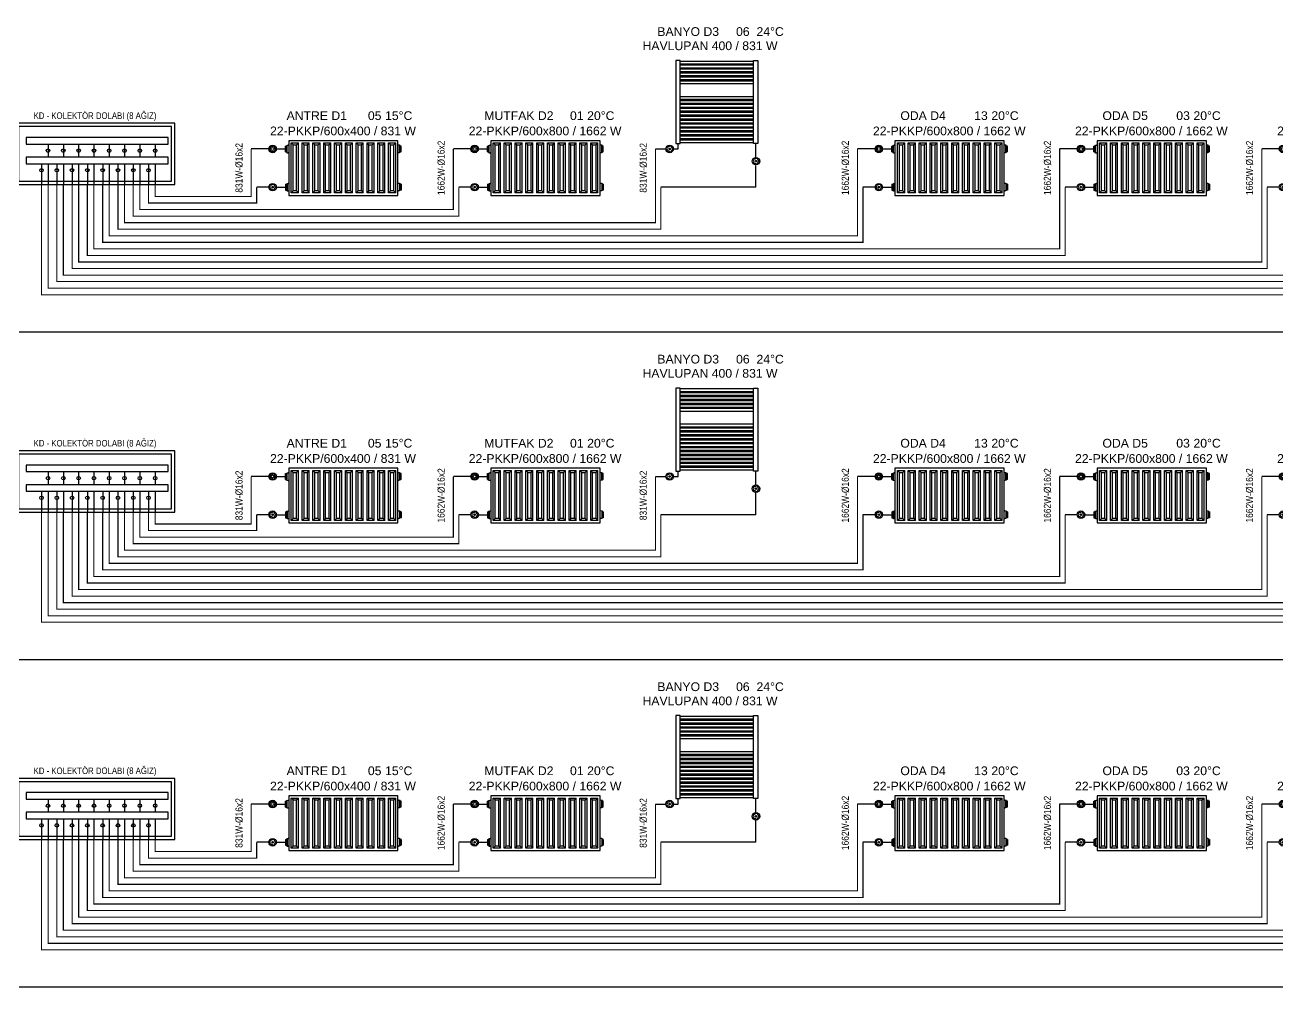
# Model space of a CAD drawing. Header units: centimetres. Extents: x -797 to 10101, y -12981 to 1521.
# Drawn here: x 2649 to 3795, y -3300 to -2419 of the extents above; entities that cross this region are included whole.
import ezdxf
from ezdxf.enums import TextEntityAlignment as Align

# ---------------------------------------------------------------- set-up
doc = ezdxf.new("R2010")
doc.units = ezdxf.units.CM
doc.linetypes.add('DASHED', pattern=[1.524, 1.27, -0.254])
doc.linetypes.add('ISITMA DONUS HATTI', pattern=[1.66, 1.57, -0.02, -0.07])
for name, color, linetype in [('MTY-ISITMA-DONUS-BORU', 30, 'ISITMA DONUS HATTI'), ('MTY-ISITMA-GIDIS-BORU', 10, 'Continuous'), ('MTY-RADYATÖR', 2, 'Continuous'), ('ROTAS-ISITMA-CAP', 41, 'Continuous'), ('ROTAS-ISITMA-DONUS', 30, 'DASHED'), ('ROTAS-ISITMA-GIDIS', 10, 'Continuous'), ('ROTAS-ISITMA-KOLEKTOR', 6, 'Continuous'), ('ROTAS-KAT-BANDI', 8, 'Continuous'), ('ROTAS-MASKE', 7, 'Continuous'), ('ROTAS-RADYATOR', 2, 'Continuous')]:
    doc.layers.add(name, color=color, linetype=linetype)
doc.styles.add('MTYCAPLT', font='arial.ttf', dxfattribs={"width": 0.65, "height": 1})
doc.styles.add('ROTAS', font='arial.ttf')

# ---------------------------------------------------------------- blocks, each defined once
blk = doc.blocks.new('ROTAS-KOLEKTOR-SEMA-8')
for p, q in [((30, 37), (30, 25)), ((44, 37), (44, 25)), ((58, 37), (58, 25)), ((72, 37), (72, 25)), ((86, 37), (86, 25)), ((100, 37), (100, 25)), ((114, 37), (114, 25)), ((128, 37), (128, 25)), ((24, 19), (24, 0)), ((30, 19), (30, 0)), ((38, 19), (38, 0)), ((44, 19), (44, 0)), ((52, 19), (52, 0)), ((58, 19), (58, 0)), ((66, 19), (66, 0)), ((72, 19), (72, 0)), ((80, 19), (80, 0)), ((86, 19), (86, 0)), ((94, 19), (94, 0)), ((100, 19), (100, 0)), ((108, 19), (108, 0)), ((114, 19), (114, 0)), ((122, 19), (122, 0)), ((128, 19), (128, 0))]:
    blk.add_line(p, q)
for points in [[(0, 0), (146, 0), (146, 56), (0, 56)], [(3, 3), (143, 3), (143, 53), (3, 53)], [(10, 37), (140, 37), (140, 43), (10, 43)], [(10, 19), (140, 19), (140, 25), (10, 25)]]:
    blk.add_lwpolyline(points, close=True)
for centre in [(30, 31), (44, 31), (58, 31), (72, 31), (86, 31), (100, 31), (114, 31), (128, 31), (24, 13), (38, 13), (52, 13), (66, 13), (80, 13), (94, 13), (108, 13), (122, 13)]:
    blk.add_circle(centre, 1.6)
blk = doc.blocks.new('MTY-RADYATOR KOLON')
at = {"layer": 'MTY-ISITMA-DONUS-BORU'}
for p, q in [((11, 22.5), (0, 22.5)), ((17.9, 22.5), (26.3, 22.5))]:
    blk.add_line(p, q, dxfattribs=at)
at = {"layer": 'MTY-ISITMA-GIDIS-BORU'}
for p, q in [((11, 57.5), (-5, 57.5)), ((17.9, 57.5), (26.3, 57.5))]:
    blk.add_line(p, q, dxfattribs=at)
at = {"layer": 'MTY-RADYATÖR', "color": 15}
for p, q in [((11.7, 57.5), (12.5, 57.5)), ((12.3, 58.4), (11.9, 58.5)), ((12.8, 59.1), (12.5, 59.4)), ((13.4, 60), (13.6, 59.6)), ((14.5, 60.2), (14.5, 59.4)), ((15.5, 60), (15.3, 59.6)), ((16.1, 59.1), (16.4, 59.4)), ((17.2, 57.5), (16.4, 57.5)), ((16.6, 58.4), (17, 58.5)), ((26.3, 60.2), (27.2, 60.2)), ((26.3, 58.8), (26.3, 60.2)), ((26.3, 58.8), (27.2, 58.8)), ((26.3, 56.2), (26.3, 58.8)), ((27.2, 60.2), (27.2, 60.7)), ((27.2, 60.7), (27.8, 60.7)), ((27.2, 58.8), (27.2, 60.2)), ((27.2, 56.2), (27.2, 58.8)), ((27.8, 60.9), (28.8, 61)), ((27.8, 60.7), (27.8, 60.9)), ((27.8, 54.3), (27.8, 60.7)), ((31.6, 17.2), (31.6, 63)), ((31.6, 63), (38.2, 63)), ((33.4, 61.3), (31.6, 63)), ((33.4, 19), (33.4, 61.3)), ((33.4, 61.3), (36.5, 61.3)), ((36.5, 61.3), (38.2, 63)), ((36.5, 19), (36.5, 61.3)), ((38.2, 17.2), (38.2, 63)), ((41.5, 17.2), (41.5, 63)), ((43.3, 61.3), (41.5, 63)), ((41.5, 63), (48.1, 63)), ((43.3, 19), (43.3, 61.3)), ((43.3, 61.3), (46.4, 61.3)), ((46.4, 61.3), (48.1, 63)), ((46.4, 19), (46.4, 61.3)), ((48.1, 17.2), (48.1, 63)), ((51.5, 17.2), (51.5, 63)), ((53.2, 61.3), (51.5, 63)), ((51.5, 63), (58, 63)), ((53.2, 19), (53.2, 61.3)), ((53.2, 61.3), (56.3, 61.3)), ((56.3, 61.3), (58, 63)), ((56.3, 19), (56.3, 61.3)), ((58, 17.2), (58, 63)), ((61.4, 17.2), (61.4, 63)), ((61.4, 63), (67.9, 63)), ((63.1, 61.3), (61.4, 63)), ((63.1, 19), (63.1, 61.3)), ((63.1, 61.3), (66.2, 61.3)), ((66.2, 61.3), (67.9, 63)), ((66.2, 19), (66.2, 61.3)), ((67.9, 17.2), (67.9, 63)), ((71.3, 17.2), (71.3, 63)), ((71.3, 63), (77.8, 63)), ((73, 61.3), (71.3, 63)), ((73, 19), (73, 61.3)), ((73, 61.3), (76.1, 61.3)), ((76.1, 61.3), (77.8, 63)), ((76.1, 19), (76.1, 61.3)), ((77.8, 17.2), (77.8, 63)), ((81.2, 17.2), (81.2, 63)), ((81.2, 63), (87.7, 63)), ((82.9, 61.3), (81.2, 63)), ((82.9, 19), (82.9, 61.3)), ((82.9, 61.3), (86, 61.3)), ((86, 61.3), (87.7, 63)), ((86, 19), (86, 61.3)), ((87.7, 17.2), (87.7, 63)), ((91.1, 17.2), (91.1, 63)), ((91.1, 63), (97.6, 63)), ((92.8, 61.3), (91.1, 63)), ((92.8, 19), (92.8, 61.3)), ((92.8, 61.3), (95.9, 61.3)), ((95.9, 61.3), (97.6, 63)), ((95.9, 19), (95.9, 61.3)), ((97.6, 17.2), (97.6, 63)), ((101, 17.2), (101, 63)), ((101, 63), (107.5, 63)), ((102.7, 61.3), (101, 63)), ((102.7, 19), (102.7, 61.3)), ((102.7, 61.3), (105.8, 61.3)), ((105.8, 61.3), (107.5, 63)), ((105.8, 19), (105.8, 61.3)), ((107.5, 17.2), (107.5, 63)), ((110.9, 17.2), (110.9, 63)), ((110.9, 63), (117.4, 63)), ((112.6, 61.3), (110.9, 63)), ((112.6, 19), (112.6, 61.3)), ((112.6, 61.3), (115.7, 61.3)), ((115.7, 61.3), (117.4, 63)), ((115.7, 19), (115.7, 61.3)), ((117.4, 17.2), (117.4, 63)), ((120.8, 17.2), (120.8, 63)), ((120.8, 63), (127.3, 63)), ((122.5, 61.3), (120.8, 63)), ((122.5, 19), (122.5, 61.3)), ((122.5, 61.3), (125.6, 61.3)), ((125.6, 61.3), (127.3, 63)), ((125.6, 19), (125.6, 61.3)), ((127.3, 17.2), (127.3, 63)), ((130.8, 60.9), (129.8, 61)), ((130.8, 60.7), (130.8, 60.9)), ((130.8, 54.3), (130.8, 60.7)), ((131.4, 60.7), (130.8, 60.7)), ((131.4, 60.2), (131.4, 60.7)), ((132.3, 60.2), (131.4, 60.2)), ((131.4, 58.8), (131.4, 60.2)), ((132.3, 58.8), (131.4, 58.8)), ((131.4, 56.2), (131.4, 58.8)), ((132.3, 58.8), (132.3, 60.2)), ((132.3, 56.2), (132.3, 58.8)), ((12.3, 56.6), (11.9, 56.5)), ((12.8, 55.9), (12.5, 55.6)), ((13.4, 55), (13.6, 55.4)), ((14.5, 54.8), (14.5, 55.6)), ((15.5, 55), (15.3, 55.4)), ((16.1, 55.9), (16.4, 55.6)), ((16.6, 56.6), (17, 56.5)), ((26.3, 56.2), (27.2, 56.2)), ((26.3, 54.8), (26.3, 56.2)), ((26.3, 54.8), (27.2, 54.8)), ((27.2, 54.8), (27.2, 56.2)), ((27.2, 54.3), (27.2, 54.8)), ((27.2, 54.3), (27.8, 54.3)), ((27.8, 54.1), (27.8, 54.3)), ((27.8, 54.1), (28.8, 54)), ((130.8, 54.1), (129.8, 54)), ((131.4, 54.3), (130.8, 54.3)), ((130.8, 54.1), (130.8, 54.3)), ((132.3, 56.2), (131.4, 56.2)), ((131.4, 54.8), (131.4, 56.2)), ((132.3, 54.8), (131.4, 54.8)), ((131.4, 54.3), (131.4, 54.8)), ((132.3, 54.8), (132.3, 56.2)), ((26.3, 25.2), (27.2, 25.2)), ((26.3, 25.2), (26.3, 23.8)), ((26.3, 23.8), (27.2, 23.8)), ((26.3, 23.8), (26.3, 21.2)), ((27.2, 25.7), (27.8, 25.7)), ((27.2, 25.7), (27.2, 25.2)), ((27.2, 25.2), (27.2, 23.8)), ((27.2, 23.8), (27.2, 21.2)), ((27.8, 25.9), (28.8, 26)), ((27.8, 25.9), (27.8, 25.7)), ((27.8, 25.7), (27.8, 19.3)), ((130.8, 25.9), (129.8, 26)), ((130.8, 25.9), (130.8, 25.7)), ((130.8, 25.7), (130.8, 19.3)), ((131.4, 25.7), (130.8, 25.7)), ((131.4, 25.7), (131.4, 25.2)), ((132.3, 25.2), (131.4, 25.2)), ((131.4, 25.2), (131.4, 23.8)), ((132.3, 23.8), (131.4, 23.8)), ((131.4, 23.8), (131.4, 21.2)), ((132.3, 25.2), (132.3, 23.8)), ((132.3, 23.8), (132.3, 21.2)), ((15.2, 22.5), (13.8, 22.5)), ((26.3, 21.2), (27.2, 21.2)), ((26.3, 21.2), (26.3, 19.8)), ((26.3, 19.8), (27.2, 19.8)), ((27.2, 21.2), (27.2, 19.8)), ((27.2, 19.8), (27.2, 19.3)), ((27.2, 19.3), (27.8, 19.3)), ((27.8, 19.3), (27.8, 19.1)), ((27.8, 19.1), (28.8, 19)), ((33.4, 19), (31.6, 17.2)), ((38.2, 17.2), (31.6, 17.2)), ((36.5, 19), (33.4, 19)), ((36.5, 19), (38.2, 17.2)), ((43.3, 19), (41.5, 17.2)), ((48.1, 17.2), (41.5, 17.2)), ((46.4, 19), (43.3, 19)), ((46.4, 19), (48.1, 17.2)), ((53.2, 19), (51.5, 17.2)), ((58, 17.2), (51.5, 17.2)), ((56.3, 19), (53.2, 19)), ((56.3, 19), (58, 17.2)), ((63.1, 19), (61.4, 17.2)), ((67.9, 17.2), (61.4, 17.2)), ((66.2, 19), (63.1, 19)), ((66.2, 19), (67.9, 17.2)), ((73, 19), (71.3, 17.2)), ((77.8, 17.2), (71.3, 17.2)), ((76.1, 19), (73, 19)), ((76.1, 19), (77.8, 17.2)), ((82.9, 19), (81.2, 17.2)), ((87.7, 17.2), (81.2, 17.2)), ((86, 19), (82.9, 19)), ((86, 19), (87.7, 17.2)), ((92.8, 19), (91.1, 17.2)), ((97.6, 17.2), (91.1, 17.2)), ((95.9, 19), (92.8, 19)), ((95.9, 19), (97.6, 17.2)), ((102.7, 19), (101, 17.2)), ((107.5, 17.2), (101, 17.2)), ((105.8, 19), (102.7, 19)), ((105.8, 19), (107.5, 17.2)), ((112.6, 19), (110.9, 17.2)), ((117.4, 17.2), (110.9, 17.2)), ((115.7, 19), (112.6, 19)), ((115.7, 19), (117.4, 17.2)), ((122.5, 19), (120.8, 17.2)), ((127.3, 17.2), (120.8, 17.2)), ((125.6, 19), (122.5, 19)), ((125.6, 19), (127.3, 17.2)), ((130.8, 19.1), (129.8, 19)), ((130.8, 19.3), (130.8, 19.1)), ((131.4, 19.3), (130.8, 19.3)), ((132.3, 21.2), (131.4, 21.2)), ((131.4, 21.2), (131.4, 19.8)), ((132.3, 19.8), (131.4, 19.8)), ((131.4, 19.8), (131.4, 19.3)), ((132.3, 21.2), (132.3, 19.8))]:
    blk.add_line(p, q, dxfattribs=at)
blk.add_lwpolyline([(129.3, 65), (29.3, 65), (29.3, 15), (129.3, 15)], close=True, dxfattribs=at)
for centre, radius in [((14.5, 57.5), 3.45), ((14.5, 57.5), 2.72), ((14.5, 57.5), 1.41), ((14.5, 22.5), 3.45), ((14.5, 22.5), 0.697)]:
    blk.add_circle(centre, radius, dxfattribs=at)
for centre, radius, start, end in [((28.7, 61.6), 0.575, 274, 350), ((129.8, 61.6), 0.575, 190, 266), ((28.7, 53.4), 0.575, 10, 86), ((129.8, 53.4), 0.575, 94, 170), ((12.6, 23.9), 0.622, 108, 180), ((10.3, 22.5), 2.15, 320.2532, 39.7468), ((12.5, 28.5), 4.01, 267.9571, 308.0429), ((15.2, 24.7), 0.622, 36, 108), ((18.5, 25.4), 2.8, 186.5365, 245.4635), ((28.7, 26.6), 0.575, 274, 350), ((129.8, 26.6), 0.575, 190, 266), ((12.6, 21.1), 0.622, 180, 252), ((13.1, 18.2), 2.44, 37.6114, 106.3886), ((15.2, 20.3), 0.622, 252, 324), ((18.3, 19.7), 2.6, 112.1116, 175.8884), ((16.8, 22.5), 0.622, 324, 36), ((28.7, 18.4), 0.575, 10, 86), ((129.8, 18.4), 0.575, 94, 170)]:
    blk.add_arc(centre, radius, start, end, dxfattribs=at)
at = {"layer": 'MTY-RADYATÖR', "color": 2, "style": 'MTYCAPLT', "width": 0.65}
for tag, p, height in [('MAHAL_001', (63.5, 86), 10), ('RAD_001', (69.6, 72.5), 10), ('NO_001', (33.9, 42.2), 15), ('DERECE_001', (86.3, 32.4), 10)]:
    blk.add_attdef(tag, p, '', height=height, dxfattribs=at)
blk = doc.blocks.new('MTY-RADYATÖR BANYOPAN KOLON')
at = {"layer": 'MTY-ISITMA-DONUS-BORU'}
for p, q in [((87, 49.7), (87, 62.5)), ((87, 22.5), (87, 42.8)), ((87, 22.5), (0, 22.5))]:
    blk.add_line(p, q, dxfattribs=at)
at = {"layer": 'MTY-ISITMA-GIDIS-BORU'}
for p, q in [((-5, 57.5), (4.6, 57.5)), ((11.5, 57.5), (15.7, 57.5)), ((15.7, 57.5), (15.7, 62.5))]:
    blk.add_line(p, q, dxfattribs=at)
at = {"layer": 'MTY-RADYATÖR', "color": 15}
for p, q in [((8.7, 57.5), (7.3, 57.5)), ((87.7, 46.3), (86.3, 46.3))]:
    blk.add_line(p, q, dxfattribs=at)
at = {"layer": 'MTY-RADYATÖR', "color": 15, "linetype": 'ByBlock'}
for points in [[(13.7, 138.5), (13.7, 62.5)], [(17.7, 138.5), (13.7, 138.5)], [(17.7, 62.5), (17.7, 138.5)], [(84.7, 137.7), (17.7, 137.7)], [(84.7, 62.5), (84.7, 138.5)], [(84.7, 138.5), (88.7, 138.5)], [(88.7, 138.5), (88.7, 62.5)], [(84.7, 135.2), (17.7, 135.2)], [(84.7, 134.1), (17.7, 134.1)], [(84.7, 131.6), (17.7, 131.6)], [(84.7, 130.5), (17.7, 130.5)], [(84.7, 128), (17.7, 128)], [(84.7, 126.9), (17.7, 126.9)], [(84.7, 124.4), (17.7, 124.4)], [(84.7, 123.3), (17.7, 123.3)], [(84.7, 120.8), (17.7, 120.8)], [(84.7, 119.7), (17.7, 119.7)], [(84.7, 117.2), (17.7, 117.2)], [(84.7, 105.3), (17.7, 105.3)], [(84.7, 102.8), (17.7, 102.8)], [(84.7, 101.7), (17.7, 101.7)], [(84.7, 99.2), (17.7, 99.2)], [(84.7, 98.1), (17.7, 98.1)], [(84.7, 95.6), (17.7, 95.6)], [(84.7, 94.5), (17.7, 94.5)], [(84.7, 92), (17.7, 92)], [(84.7, 90.9), (17.7, 90.9)], [(84.7, 88.4), (17.7, 88.4)], [(84.7, 87.3), (17.7, 87.3)], [(84.7, 84.8), (17.7, 84.8)], [(84.7, 83.7), (17.7, 83.7)], [(84.7, 81.2), (17.7, 81.2)], [(84.7, 80.1), (17.7, 80.1)], [(84.7, 77.6), (17.7, 77.6)], [(84.7, 76.5), (17.7, 76.5)], [(84.7, 74), (17.7, 74)], [(84.7, 72.9), (17.7, 72.9)], [(84.7, 70.4), (17.7, 70.4)], [(84.7, 69.3), (17.7, 69.3)], [(13.7, 62.5), (17.7, 62.5)], [(84.7, 66.9), (17.7, 66.9)], [(84.7, 65.7), (17.7, 65.7)], [(84.7, 63.2), (17.7, 63.2)], [(88.7, 62.5), (84.7, 62.5)]]:
    blk.add_lwpolyline(points, dxfattribs=at)
at = {"layer": 'MTY-RADYATÖR', "color": 15}
for centre, radius in [((8, 57.5), 3.45), ((8, 57.5), 0.697), ((87, 46.3), 3.45), ((87, 46.3), 0.697)]:
    blk.add_circle(centre, radius, dxfattribs=at)
for centre, radius, start, end in [((6.1, 58.9), 0.622, 108, 180), ((3.8, 57.5), 2.15, 320.2532, 39.7468), ((6.1, 63.5), 4.01, 267.9571, 308.0429), ((8.7, 59.7), 0.622, 36, 108), ((12, 60.4), 2.8, 186.5365, 245.4635), ((10.4, 57.5), 0.622, 324, 36), ((6.1, 56.1), 0.622, 180, 252), ((6.6, 53.2), 2.44, 37.6114, 106.3886), ((8.7, 55.3), 0.622, 252, 324), ((11.8, 54.7), 2.6, 112.1116, 175.8884), ((85.1, 47.7), 0.622, 108, 180), ((82.8, 46.3), 2.15, 320.2532, 39.7468), ((85, 52.3), 4.01, 267.9571, 308.0429), ((87.7, 48.5), 0.622, 36, 108), ((91, 49.2), 2.8, 186.5365, 245.4635), ((90.8, 43.5), 2.6, 112.1116, 175.8884), ((89.3, 46.3), 0.622, 324, 36), ((85.1, 44.9), 0.622, 180, 252), ((85.6, 42), 2.44, 37.6114, 106.3886), ((87.7, 44.1), 0.622, 252, 324)]:
    blk.add_arc(centre, radius, start, end, dxfattribs=at)
at = {"layer": 'MTY-RADYATÖR', "style": 'MTYCAPLT', "width": 0.65}
for tag, p, height in [('MAHAL_001', (35.4, 157.7), 10), ('RAD_001', (41.5, 142.7), 10), ('DERECE_001', (32.2, 111.8), 10), ('NO_001', (40.8, 78), 15)]:
    blk.add_attdef(tag, p, '', height=height, dxfattribs=at)

msp = doc.modelspace()

# ---------------------------------------------------------------- linework, layer by layer
at = {"layer": 'ROTAS-ISITMA-DONUS', "ltscale": 12, "const_width": 1}
for points in [[(2664, -2565), (2664, -2666), (4156, -2666), (4156, -2567.5)], [(2678, -2565), (2678, -2654), (3971, -2654), (3971, -2567.5)], [(2692, -2565), (2692, -2642), (3786, -2642), (3786, -2567.5)], [(2706, -2565), (2706, -2630), (3601, -2630), (3601, -2567.5)], [(2720, -2565), (2720, -2618), (3416, -2618), (3416, -2567.5)], [(2734, -2565), (2734, -2606), (3231, -2606), (3231, -2567.5)], [(2748, -2565), (2748, -2594), (3046, -2594), (3046, -2567.5)], [(2762, -2565), (2762, -2582), (2861, -2582), (2861, -2567.5)], [(2664, -2865), (2664, -2966), (4156, -2966), (4156, -2867.5)], [(2678, -2865), (2678, -2954), (3971, -2954), (3971, -2867.5)], [(2692, -2865), (2692, -2942), (3786, -2942), (3786, -2867.5)], [(2706, -2865), (2706, -2930), (3601, -2930), (3601, -2867.5)], [(2720, -2865), (2720, -2918), (3416, -2918), (3416, -2867.5)], [(2734, -2865), (2734, -2906), (3231, -2906), (3231, -2867.5)], [(2748, -2865), (2748, -2894), (3046, -2894), (3046, -2867.5)], [(2762, -2865), (2762, -2882), (2861, -2882), (2861, -2867.5)], [(2664, -3165), (2664, -3266), (4156, -3266), (4156, -3167.5)], [(2678, -3165), (2678, -3254), (3971, -3254), (3971, -3167.5)], [(2692, -3165), (2692, -3242), (3786, -3242), (3786, -3167.5)], [(2706, -3165), (2706, -3230), (3601, -3230), (3601, -3167.5)], [(2720, -3165), (2720, -3218), (3416, -3218), (3416, -3167.5)], [(2734, -3165), (2734, -3206), (3231, -3206), (3231, -3167.5)], [(2748, -3165), (2748, -3194), (3046, -3194), (3046, -3167.5)], [(2762, -3165), (2762, -3182), (2861, -3182), (2861, -3167.5)]]:
    msp.add_lwpolyline(points, dxfattribs=at)
at = {"layer": 'ROTAS-ISITMA-GIDIS', "const_width": 1}
for points in [[(2670, -2565), (2670, -2660), (4151, -2660), (4151, -2532.5)], [(2684, -2565), (2684, -2648), (3966, -2648), (3966, -2532.5)], [(2698, -2565), (2698, -2636), (3781, -2636), (3781, -2532.5)], [(2712, -2565), (2712, -2624), (3596, -2624), (3596, -2532.5)], [(2726, -2565), (2726, -2612), (3411, -2612), (3411, -2532.5)], [(2740, -2565), (2740, -2600), (3226, -2600), (3226, -2532.5)], [(2754, -2565), (2754, -2588), (3041, -2588), (3041, -2532.5)], [(2768, -2565), (2768, -2576), (2856, -2576), (2856, -2532.5)], [(2670, -2865), (2670, -2960), (4151, -2960), (4151, -2832.5)], [(2684, -2865), (2684, -2948), (3966, -2948), (3966, -2832.5)], [(2698, -2865), (2698, -2936), (3781, -2936), (3781, -2832.5)], [(2712, -2865), (2712, -2924), (3596, -2924), (3596, -2832.5)], [(2726, -2865), (2726, -2912), (3411, -2912), (3411, -2832.5)], [(2740, -2865), (2740, -2900), (3226, -2900), (3226, -2832.5)], [(2754, -2865), (2754, -2888), (3041, -2888), (3041, -2832.5)], [(2768, -2865), (2768, -2876), (2856, -2876), (2856, -2832.5)], [(2670, -3165), (2670, -3260), (4151, -3260), (4151, -3132.5)], [(2684, -3165), (2684, -3248), (3966, -3248), (3966, -3132.5)], [(2698, -3165), (2698, -3236), (3781, -3236), (3781, -3132.5)], [(2712, -3165), (2712, -3224), (3596, -3224), (3596, -3132.5)], [(2726, -3165), (2726, -3212), (3411, -3212), (3411, -3132.5)], [(2740, -3165), (2740, -3200), (3226, -3200), (3226, -3132.5)], [(2754, -3165), (2754, -3188), (3041, -3188), (3041, -3132.5)], [(2768, -3165), (2768, -3176), (2856, -3176), (2856, -3132.5)]]:
    msp.add_lwpolyline(points, dxfattribs=at)
at = {"layer": 'ROTAS-KAT-BANDI'}
for points in [[(2000, -2700), (7400, -2700)], [(2000, -3000), (7400, -3000)], [(2000, -3300), (7400, -3300)]]:
    msp.add_lwpolyline(points, dxfattribs=at)

# ---------------------------------------------------------------- block references
at = {"layer": 'ROTAS-ISITMA-KOLEKTOR'}
for p in [(2640, -2565), (2640, -2865), (2640, -3165)]:
    msp.add_blockref('ROTAS-KOLEKTOR-SEMA-8', p, dxfattribs=at)
at = {"layer": 'ROTAS-RADYATOR'}
ref = msp.add_blockref('MTY-RADYATOR KOLON', (3786, -2590), dxfattribs=at)
ref.add_attrib('RAD_001', '22-PKKP/600x800 / 1662 W', dxfattribs={"layer": 'MTY-RADYATÖR', "color": 2, "height": 8, "style": 'MTYCAPLT'}).set_placement((3865, -2516), align=Align.MIDDLE_CENTER)
ref.add_attrib('NO_001', '04', dxfattribs={"layer": 'MTY-RADYATÖR', "color": 2, "height": 8, "style": 'MTYCAPLT'}).set_placement((3894, -2502), align=Align.MIDDLE_CENTER)
ref.add_attrib('DERECE_001', '20°C', dxfattribs={"layer": 'MTY-RADYATÖR', "color": 2, "height": 8, "style": 'MTYCAPLT'}).set_placement((3916, -2502), align=Align.MIDDLE_CENTER)
ref.add_attrib('MAHAL_001', 'ODA D6', dxfattribs={"layer": 'MTY-RADYATÖR', "color": 2, "height": 8, "style": 'MTYCAPLT'}).set_placement((3841, -2502), align=Align.MIDDLE_CENTER)
ref = msp.add_blockref('MTY-RADYATOR KOLON', (3786, -2890), dxfattribs=at)
ref.add_attrib('RAD_001', '22-PKKP/600x800 / 1662 W', dxfattribs={"layer": 'MTY-RADYATÖR', "color": 2, "height": 8, "style": 'MTYCAPLT'}).set_placement((3865, -2816), align=Align.MIDDLE_CENTER)
ref.add_attrib('NO_001', '04', dxfattribs={"layer": 'MTY-RADYATÖR', "color": 2, "height": 8, "style": 'MTYCAPLT'}).set_placement((3894, -2802), align=Align.MIDDLE_CENTER)
ref.add_attrib('DERECE_001', '20°C', dxfattribs={"layer": 'MTY-RADYATÖR', "color": 2, "height": 8, "style": 'MTYCAPLT'}).set_placement((3916, -2802), align=Align.MIDDLE_CENTER)
ref.add_attrib('MAHAL_001', 'ODA D6', dxfattribs={"layer": 'MTY-RADYATÖR', "color": 2, "height": 8, "style": 'MTYCAPLT'}).set_placement((3841, -2802), align=Align.MIDDLE_CENTER)
ref = msp.add_blockref('MTY-RADYATOR KOLON', (3786, -3190), dxfattribs=at)
ref.add_attrib('RAD_001', '22-PKKP/600x800 / 1662 W', dxfattribs={"layer": 'MTY-RADYATÖR', "color": 2, "height": 8, "style": 'MTYCAPLT'}).set_placement((3865, -3116), align=Align.MIDDLE_CENTER)
ref.add_attrib('NO_001', '04', dxfattribs={"layer": 'MTY-RADYATÖR', "color": 2, "height": 8, "style": 'MTYCAPLT'}).set_placement((3894, -3102), align=Align.MIDDLE_CENTER)
ref.add_attrib('DERECE_001', '20°C', dxfattribs={"layer": 'MTY-RADYATÖR', "color": 2, "height": 8, "style": 'MTYCAPLT'}).set_placement((3916, -3102), align=Align.MIDDLE_CENTER)
ref.add_attrib('MAHAL_001', 'ODA D6', dxfattribs={"layer": 'MTY-RADYATÖR', "color": 2, "height": 8, "style": 'MTYCAPLT'}).set_placement((3841, -3102), align=Align.MIDDLE_CENTER)

# ---------------------------------------------------------------- wipeouts: each hides what was drawn before it
for points in [[(3224, -2444), (3324, -2444), (3324, -2432), (3224, -2432)], [(2880.8, -2522), (2995.2, -2522), (2995.2, -2510), (2880.8, -2510)], [(3063.4, -2522), (3182.6, -2522), (3182.6, -2510), (3063.4, -2510)], [(3433.4, -2522), (3552.6, -2522), (3552.6, -2510), (3433.4, -2510)], [(3618.4, -2522), (3737.6, -2522), (3737.6, -2510), (3618.4, -2510)], [(3224, -2744), (3324, -2744), (3324, -2732), (3224, -2732)], [(2880.8, -2822), (2995.2, -2822), (2995.2, -2810), (2880.8, -2810)], [(3063.4, -2822), (3182.6, -2822), (3182.6, -2810), (3063.4, -2810)], [(3433.4, -2822), (3552.6, -2822), (3552.6, -2810), (3433.4, -2810)], [(3618.4, -2822), (3737.6, -2822), (3737.6, -2810), (3618.4, -2810)], [(3224, -3044), (3324, -3044), (3324, -3032), (3224, -3032)], [(2880.8, -3122), (2995.2, -3122), (2995.2, -3110), (2880.8, -3110)], [(3063.4, -3122), (3182.6, -3122), (3182.6, -3110), (3063.4, -3110)], [(3433.4, -3122), (3552.6, -3122), (3552.6, -3110), (3433.4, -3110)], [(3618.4, -3122), (3737.6, -3122), (3737.6, -3110), (3618.4, -3110)]]:
    msp.add_wipeout(points).dxf.layer = 'ROTAS-MASKE'

# ---------------------------------------------------------------- next in the draw order: wipeouts: each hides what was drawn before it
for points in [[(3232.8, -2431), (3275.2, -2431), (3275.2, -2419), (3232.8, -2419)], [(3297.2, -2431), (3310.8, -2431), (3310.8, -2419), (3297.2, -2419)], [(3317.4, -2431), (3340.6, -2431), (3340.6, -2419), (3317.4, -2419)], [(2665.6, -2506.5), (2757.4, -2506.5), (2757.4, -2497.5), (2665.6, -2497.5)], [(2892.8, -2508), (2935.2, -2508), (2935.2, -2496), (2892.8, -2496)], [(2960.2, -2508), (2973.8, -2508), (2973.8, -2496), (2960.2, -2496)], [(3075.4, -2508), (3122.6, -2508), (3122.6, -2496), (3075.4, -2496)], [(3145.2, -2508), (3158.8, -2508), (3158.8, -2496), (3145.2, -2496)], [(3452.6, -2508), (3485.4, -2508), (3485.4, -2496), (3452.6, -2496)], [(3515.2, -2508), (3528.8, -2508), (3528.8, -2496), (3515.2, -2496)], [(3637.6, -2508), (3670.4, -2508), (3670.4, -2496), (3637.6, -2496)], [(3700.2, -2508), (3713.8, -2508), (3713.8, -2496), (3700.2, -2496)], [(3776.6, -2571.2), (3776.6, -2531.5), (3766.9, -2531.5), (3766.9, -2571.2)], [(3232.8, -2731), (3275.2, -2731), (3275.2, -2719), (3232.8, -2719)], [(3297.2, -2731), (3310.8, -2731), (3310.8, -2719), (3297.2, -2719)], [(3317.4, -2731), (3340.6, -2731), (3340.6, -2719), (3317.4, -2719)], [(2892.8, -2808), (2935.2, -2808), (2935.2, -2796), (2892.8, -2796)], [(2960.2, -2808), (2973.8, -2808), (2973.8, -2796), (2960.2, -2796)], [(3075.4, -2808), (3122.6, -2808), (3122.6, -2796), (3075.4, -2796)], [(3145.2, -2808), (3158.8, -2808), (3158.8, -2796), (3145.2, -2796)], [(3452.6, -2808), (3485.4, -2808), (3485.4, -2796), (3452.6, -2796)], [(3515.2, -2808), (3528.8, -2808), (3528.8, -2796), (3515.2, -2796)], [(3637.6, -2808), (3670.4, -2808), (3670.4, -2796), (3637.6, -2796)], [(3700.2, -2808), (3713.8, -2808), (3713.8, -2796), (3700.2, -2796)], [(2665.6, -2806.5), (2757.4, -2806.5), (2757.4, -2797.5), (2665.6, -2797.5)], [(3776.6, -2871.2), (3776.6, -2831.5), (3766.9, -2831.5), (3766.9, -2871.2)], [(3232.8, -3031), (3275.2, -3031), (3275.2, -3019), (3232.8, -3019)], [(3297.2, -3031), (3310.8, -3031), (3310.8, -3019), (3297.2, -3019)], [(3317.4, -3031), (3340.6, -3031), (3340.6, -3019), (3317.4, -3019)], [(2665.6, -3106.5), (2757.4, -3106.5), (2757.4, -3097.5), (2665.6, -3097.5)], [(2892.8, -3108), (2935.2, -3108), (2935.2, -3096), (2892.8, -3096)], [(2960.2, -3108), (2973.8, -3108), (2973.8, -3096), (2960.2, -3096)], [(3075.4, -3108), (3122.6, -3108), (3122.6, -3096), (3075.4, -3096)], [(3145.2, -3108), (3158.8, -3108), (3158.8, -3096), (3145.2, -3096)], [(3452.6, -3108), (3485.4, -3108), (3485.4, -3096), (3452.6, -3096)], [(3515.2, -3108), (3528.8, -3108), (3528.8, -3096), (3515.2, -3096)], [(3637.6, -3108), (3670.4, -3108), (3670.4, -3096), (3637.6, -3096)], [(3700.2, -3108), (3713.8, -3108), (3713.8, -3096), (3700.2, -3096)], [(3776.6, -3171.2), (3776.6, -3131.5), (3766.9, -3131.5), (3766.9, -3171.2)]]:
    msp.add_wipeout(points).dxf.layer = 'ROTAS-MASKE'

# ---------------------------------------------------------------- next in the draw order: block references
ref = msp.add_blockref('MTY-RADYATÖR BANYOPAN KOLON', (3231, -2590), dxfattribs=at)
ref.add_attrib('RAD_001', 'HAVLUPAN 400 / 831 W', dxfattribs={"layer": 'MTY-RADYATÖR', "height": 8, "style": 'MTYCAPLT'}).set_placement((3276, -2438), align=Align.MIDDLE_CENTER)
ref.add_attrib('NO_001', '06', dxfattribs={"layer": 'MTY-RADYATÖR', "height": 8, "style": 'MTYCAPLT'}).set_placement((3306, -2425), align=Align.MIDDLE_CENTER)
ref.add_attrib('DERECE_001', '24°C', dxfattribs={"layer": 'MTY-RADYATÖR', "height": 8, "style": 'MTYCAPLT'}).set_placement((3331, -2425), align=Align.MIDDLE_CENTER)
ref.add_attrib('MAHAL_001', 'BANYO D3', dxfattribs={"layer": 'MTY-RADYATÖR', "height": 8, "style": 'MTYCAPLT'}).set_placement((3256, -2425), align=Align.MIDDLE_CENTER)
ref = msp.add_blockref('MTY-RADYATÖR BANYOPAN KOLON', (3231, -2890), dxfattribs=at)
ref.add_attrib('RAD_001', 'HAVLUPAN 400 / 831 W', dxfattribs={"layer": 'MTY-RADYATÖR', "height": 8, "style": 'MTYCAPLT'}).set_placement((3276, -2738), align=Align.MIDDLE_CENTER)
ref.add_attrib('NO_001', '06', dxfattribs={"layer": 'MTY-RADYATÖR', "height": 8, "style": 'MTYCAPLT'}).set_placement((3306, -2725), align=Align.MIDDLE_CENTER)
ref.add_attrib('DERECE_001', '24°C', dxfattribs={"layer": 'MTY-RADYATÖR', "height": 8, "style": 'MTYCAPLT'}).set_placement((3331, -2725), align=Align.MIDDLE_CENTER)
ref.add_attrib('MAHAL_001', 'BANYO D3', dxfattribs={"layer": 'MTY-RADYATÖR', "height": 8, "style": 'MTYCAPLT'}).set_placement((3256, -2725), align=Align.MIDDLE_CENTER)
ref = msp.add_blockref('MTY-RADYATÖR BANYOPAN KOLON', (3231, -3190), dxfattribs=at)
ref.add_attrib('RAD_001', 'HAVLUPAN 400 / 831 W', dxfattribs={"layer": 'MTY-RADYATÖR', "height": 8, "style": 'MTYCAPLT'}).set_placement((3276, -3038), align=Align.MIDDLE_CENTER)
ref.add_attrib('NO_001', '06', dxfattribs={"layer": 'MTY-RADYATÖR', "height": 8, "style": 'MTYCAPLT'}).set_placement((3306, -3025), align=Align.MIDDLE_CENTER)
ref.add_attrib('DERECE_001', '24°C', dxfattribs={"layer": 'MTY-RADYATÖR', "height": 8, "style": 'MTYCAPLT'}).set_placement((3331, -3025), align=Align.MIDDLE_CENTER)
ref.add_attrib('MAHAL_001', 'BANYO D3', dxfattribs={"layer": 'MTY-RADYATÖR', "height": 8, "style": 'MTYCAPLT'}).set_placement((3256, -3025), align=Align.MIDDLE_CENTER)

# ---------------------------------------------------------------- next in the draw order: texts
at = {"layer": 'ROTAS-ISITMA-CAP', "style": 'ROTAS', "width": 0.85}
for p in [(3775, -2549.8), (3775, -2849.8), (3775, -3149.8)]:
    msp.add_text('1662W-Ø16x2', height=6.5, rotation=90, dxfattribs=at).set_placement(p, align=Align.BOTTOM_CENTER)
at = {"layer": 'ROTAS-ISITMA-KOLEKTOR', "style": 'ROTAS', "width": 0.85}
for p in [(2713, -2502), (2713, -2802), (2713, -3102)]:
    msp.add_text('KD - KOLEKTÖR DOLABI (8 AĞIZ)', height=6, dxfattribs=at).set_placement(p, align=Align.MIDDLE_CENTER)

# ---------------------------------------------------------------- next in the draw order: wipeouts: each hides what was drawn before it
for points in [[(2977.4, -2508), (3000.6, -2508), (3000.6, -2496), (2977.4, -2496)], [(3162.4, -2508), (3185.6, -2508), (3185.6, -2496), (3162.4, -2496)], [(3532.4, -2508), (3555.6, -2508), (3555.6, -2496), (3532.4, -2496)], [(3717.4, -2508), (3740.6, -2508), (3740.6, -2496), (3717.4, -2496)], [(2977.4, -2808), (3000.6, -2808), (3000.6, -2796), (2977.4, -2796)], [(3162.4, -2808), (3185.6, -2808), (3185.6, -2796), (3162.4, -2796)], [(3532.4, -2808), (3555.6, -2808), (3555.6, -2796), (3532.4, -2796)], [(3717.4, -2808), (3740.6, -2808), (3740.6, -2796), (3717.4, -2796)], [(2977.4, -3108), (3000.6, -3108), (3000.6, -3096), (2977.4, -3096)], [(3162.4, -3108), (3185.6, -3108), (3185.6, -3096), (3162.4, -3096)], [(3532.4, -3108), (3555.6, -3108), (3555.6, -3096), (3532.4, -3096)], [(3717.4, -3108), (3740.6, -3108), (3740.6, -3096), (3717.4, -3096)]]:
    msp.add_wipeout(points).dxf.layer = 'ROTAS-MASKE'

# ---------------------------------------------------------------- next in the draw order: block references
at = {"layer": 'ROTAS-RADYATOR'}
ref = msp.add_blockref('MTY-RADYATOR KOLON', (2861, -2590), dxfattribs=at)
ref.add_attrib('RAD_001', '22-PKKP/600x400 / 831 W', dxfattribs={"layer": 'MTY-RADYATÖR', "color": 2, "height": 8, "style": 'MTYCAPLT'}).set_placement((2940, -2516), align=Align.MIDDLE_CENTER)
ref.add_attrib('NO_001', '05', dxfattribs={"layer": 'MTY-RADYATÖR', "color": 2, "height": 8, "style": 'MTYCAPLT'}).set_placement((2969, -2502), align=Align.MIDDLE_CENTER)
ref.add_attrib('DERECE_001', '15°C', dxfattribs={"layer": 'MTY-RADYATÖR', "color": 2, "height": 8, "style": 'MTYCAPLT'}).set_placement((2991, -2502), align=Align.MIDDLE_CENTER)
ref.add_attrib('MAHAL_001', 'ANTRE D1', dxfattribs={"layer": 'MTY-RADYATÖR', "color": 2, "height": 8, "style": 'MTYCAPLT'}).set_placement((2916, -2502), align=Align.MIDDLE_CENTER)
ref = msp.add_blockref('MTY-RADYATOR KOLON', (3046, -2590), dxfattribs=at)
ref.add_attrib('RAD_001', '22-PKKP/600x800 / 1662 W', dxfattribs={"layer": 'MTY-RADYATÖR', "color": 2, "height": 8, "style": 'MTYCAPLT'}).set_placement((3125, -2516), align=Align.MIDDLE_CENTER)
ref.add_attrib('NO_001', '01', dxfattribs={"layer": 'MTY-RADYATÖR', "color": 2, "height": 8, "style": 'MTYCAPLT'}).set_placement((3154, -2502), align=Align.MIDDLE_CENTER)
ref.add_attrib('DERECE_001', '20°C', dxfattribs={"layer": 'MTY-RADYATÖR', "color": 2, "height": 8, "style": 'MTYCAPLT'}).set_placement((3176, -2502), align=Align.MIDDLE_CENTER)
ref.add_attrib('MAHAL_001', 'MUTFAK D2', dxfattribs={"layer": 'MTY-RADYATÖR', "color": 2, "height": 8, "style": 'MTYCAPLT'}).set_placement((3101, -2502), align=Align.MIDDLE_CENTER)
ref = msp.add_blockref('MTY-RADYATOR KOLON', (3416, -2590), dxfattribs=at)
ref.add_attrib('RAD_001', '22-PKKP/600x800 / 1662 W', dxfattribs={"layer": 'MTY-RADYATÖR', "color": 2, "height": 8, "style": 'MTYCAPLT'}).set_placement((3495, -2516), align=Align.MIDDLE_CENTER)
ref.add_attrib('NO_001', '13', dxfattribs={"layer": 'MTY-RADYATÖR', "color": 2, "height": 8, "style": 'MTYCAPLT'}).set_placement((3524, -2502), align=Align.MIDDLE_CENTER)
ref.add_attrib('DERECE_001', '20°C', dxfattribs={"layer": 'MTY-RADYATÖR', "color": 2, "height": 8, "style": 'MTYCAPLT'}).set_placement((3546, -2502), align=Align.MIDDLE_CENTER)
ref.add_attrib('MAHAL_001', 'ODA D4', dxfattribs={"layer": 'MTY-RADYATÖR', "color": 2, "height": 8, "style": 'MTYCAPLT'}).set_placement((3471, -2502), align=Align.MIDDLE_CENTER)
ref = msp.add_blockref('MTY-RADYATOR KOLON', (3601, -2590), dxfattribs=at)
ref.add_attrib('RAD_001', '22-PKKP/600x800 / 1662 W', dxfattribs={"layer": 'MTY-RADYATÖR', "color": 2, "height": 8, "style": 'MTYCAPLT'}).set_placement((3680, -2516), align=Align.MIDDLE_CENTER)
ref.add_attrib('NO_001', '03', dxfattribs={"layer": 'MTY-RADYATÖR', "color": 2, "height": 8, "style": 'MTYCAPLT'}).set_placement((3709, -2502), align=Align.MIDDLE_CENTER)
ref.add_attrib('DERECE_001', '20°C', dxfattribs={"layer": 'MTY-RADYATÖR', "color": 2, "height": 8, "style": 'MTYCAPLT'}).set_placement((3731, -2502), align=Align.MIDDLE_CENTER)
ref.add_attrib('MAHAL_001', 'ODA D5', dxfattribs={"layer": 'MTY-RADYATÖR', "color": 2, "height": 8, "style": 'MTYCAPLT'}).set_placement((3656, -2502), align=Align.MIDDLE_CENTER)
ref = msp.add_blockref('MTY-RADYATOR KOLON', (2861, -2890), dxfattribs=at)
ref.add_attrib('RAD_001', '22-PKKP/600x400 / 831 W', dxfattribs={"layer": 'MTY-RADYATÖR', "color": 2, "height": 8, "style": 'MTYCAPLT'}).set_placement((2940, -2816), align=Align.MIDDLE_CENTER)
ref.add_attrib('NO_001', '05', dxfattribs={"layer": 'MTY-RADYATÖR', "color": 2, "height": 8, "style": 'MTYCAPLT'}).set_placement((2969, -2802), align=Align.MIDDLE_CENTER)
ref.add_attrib('DERECE_001', '15°C', dxfattribs={"layer": 'MTY-RADYATÖR', "color": 2, "height": 8, "style": 'MTYCAPLT'}).set_placement((2991, -2802), align=Align.MIDDLE_CENTER)
ref.add_attrib('MAHAL_001', 'ANTRE D1', dxfattribs={"layer": 'MTY-RADYATÖR', "color": 2, "height": 8, "style": 'MTYCAPLT'}).set_placement((2916, -2802), align=Align.MIDDLE_CENTER)
ref = msp.add_blockref('MTY-RADYATOR KOLON', (3046, -2890), dxfattribs=at)
ref.add_attrib('RAD_001', '22-PKKP/600x800 / 1662 W', dxfattribs={"layer": 'MTY-RADYATÖR', "color": 2, "height": 8, "style": 'MTYCAPLT'}).set_placement((3125, -2816), align=Align.MIDDLE_CENTER)
ref.add_attrib('NO_001', '01', dxfattribs={"layer": 'MTY-RADYATÖR', "color": 2, "height": 8, "style": 'MTYCAPLT'}).set_placement((3154, -2802), align=Align.MIDDLE_CENTER)
ref.add_attrib('DERECE_001', '20°C', dxfattribs={"layer": 'MTY-RADYATÖR', "color": 2, "height": 8, "style": 'MTYCAPLT'}).set_placement((3176, -2802), align=Align.MIDDLE_CENTER)
ref.add_attrib('MAHAL_001', 'MUTFAK D2', dxfattribs={"layer": 'MTY-RADYATÖR', "color": 2, "height": 8, "style": 'MTYCAPLT'}).set_placement((3101, -2802), align=Align.MIDDLE_CENTER)
ref = msp.add_blockref('MTY-RADYATOR KOLON', (3416, -2890), dxfattribs=at)
ref.add_attrib('RAD_001', '22-PKKP/600x800 / 1662 W', dxfattribs={"layer": 'MTY-RADYATÖR', "color": 2, "height": 8, "style": 'MTYCAPLT'}).set_placement((3495, -2816), align=Align.MIDDLE_CENTER)
ref.add_attrib('NO_001', '13', dxfattribs={"layer": 'MTY-RADYATÖR', "color": 2, "height": 8, "style": 'MTYCAPLT'}).set_placement((3524, -2802), align=Align.MIDDLE_CENTER)
ref.add_attrib('DERECE_001', '20°C', dxfattribs={"layer": 'MTY-RADYATÖR', "color": 2, "height": 8, "style": 'MTYCAPLT'}).set_placement((3546, -2802), align=Align.MIDDLE_CENTER)
ref.add_attrib('MAHAL_001', 'ODA D4', dxfattribs={"layer": 'MTY-RADYATÖR', "color": 2, "height": 8, "style": 'MTYCAPLT'}).set_placement((3471, -2802), align=Align.MIDDLE_CENTER)
ref = msp.add_blockref('MTY-RADYATOR KOLON', (3601, -2890), dxfattribs=at)
ref.add_attrib('RAD_001', '22-PKKP/600x800 / 1662 W', dxfattribs={"layer": 'MTY-RADYATÖR', "color": 2, "height": 8, "style": 'MTYCAPLT'}).set_placement((3680, -2816), align=Align.MIDDLE_CENTER)
ref.add_attrib('NO_001', '03', dxfattribs={"layer": 'MTY-RADYATÖR', "color": 2, "height": 8, "style": 'MTYCAPLT'}).set_placement((3709, -2802), align=Align.MIDDLE_CENTER)
ref.add_attrib('DERECE_001', '20°C', dxfattribs={"layer": 'MTY-RADYATÖR', "color": 2, "height": 8, "style": 'MTYCAPLT'}).set_placement((3731, -2802), align=Align.MIDDLE_CENTER)
ref.add_attrib('MAHAL_001', 'ODA D5', dxfattribs={"layer": 'MTY-RADYATÖR', "color": 2, "height": 8, "style": 'MTYCAPLT'}).set_placement((3656, -2802), align=Align.MIDDLE_CENTER)
ref = msp.add_blockref('MTY-RADYATOR KOLON', (2861, -3190), dxfattribs=at)
ref.add_attrib('RAD_001', '22-PKKP/600x400 / 831 W', dxfattribs={"layer": 'MTY-RADYATÖR', "color": 2, "height": 8, "style": 'MTYCAPLT'}).set_placement((2940, -3116), align=Align.MIDDLE_CENTER)
ref.add_attrib('NO_001', '05', dxfattribs={"layer": 'MTY-RADYATÖR', "color": 2, "height": 8, "style": 'MTYCAPLT'}).set_placement((2969, -3102), align=Align.MIDDLE_CENTER)
ref.add_attrib('DERECE_001', '15°C', dxfattribs={"layer": 'MTY-RADYATÖR', "color": 2, "height": 8, "style": 'MTYCAPLT'}).set_placement((2991, -3102), align=Align.MIDDLE_CENTER)
ref.add_attrib('MAHAL_001', 'ANTRE D1', dxfattribs={"layer": 'MTY-RADYATÖR', "color": 2, "height": 8, "style": 'MTYCAPLT'}).set_placement((2916, -3102), align=Align.MIDDLE_CENTER)
ref = msp.add_blockref('MTY-RADYATOR KOLON', (3046, -3190), dxfattribs=at)
ref.add_attrib('RAD_001', '22-PKKP/600x800 / 1662 W', dxfattribs={"layer": 'MTY-RADYATÖR', "color": 2, "height": 8, "style": 'MTYCAPLT'}).set_placement((3125, -3116), align=Align.MIDDLE_CENTER)
ref.add_attrib('NO_001', '01', dxfattribs={"layer": 'MTY-RADYATÖR', "color": 2, "height": 8, "style": 'MTYCAPLT'}).set_placement((3154, -3102), align=Align.MIDDLE_CENTER)
ref.add_attrib('DERECE_001', '20°C', dxfattribs={"layer": 'MTY-RADYATÖR', "color": 2, "height": 8, "style": 'MTYCAPLT'}).set_placement((3176, -3102), align=Align.MIDDLE_CENTER)
ref.add_attrib('MAHAL_001', 'MUTFAK D2', dxfattribs={"layer": 'MTY-RADYATÖR', "color": 2, "height": 8, "style": 'MTYCAPLT'}).set_placement((3101, -3102), align=Align.MIDDLE_CENTER)
ref = msp.add_blockref('MTY-RADYATOR KOLON', (3416, -3190), dxfattribs=at)
ref.add_attrib('RAD_001', '22-PKKP/600x800 / 1662 W', dxfattribs={"layer": 'MTY-RADYATÖR', "color": 2, "height": 8, "style": 'MTYCAPLT'}).set_placement((3495, -3116), align=Align.MIDDLE_CENTER)
ref.add_attrib('NO_001', '13', dxfattribs={"layer": 'MTY-RADYATÖR', "color": 2, "height": 8, "style": 'MTYCAPLT'}).set_placement((3524, -3102), align=Align.MIDDLE_CENTER)
ref.add_attrib('DERECE_001', '20°C', dxfattribs={"layer": 'MTY-RADYATÖR', "color": 2, "height": 8, "style": 'MTYCAPLT'}).set_placement((3546, -3102), align=Align.MIDDLE_CENTER)
ref.add_attrib('MAHAL_001', 'ODA D4', dxfattribs={"layer": 'MTY-RADYATÖR', "color": 2, "height": 8, "style": 'MTYCAPLT'}).set_placement((3471, -3102), align=Align.MIDDLE_CENTER)
ref = msp.add_blockref('MTY-RADYATOR KOLON', (3601, -3190), dxfattribs=at)
ref.add_attrib('RAD_001', '22-PKKP/600x800 / 1662 W', dxfattribs={"layer": 'MTY-RADYATÖR', "color": 2, "height": 8, "style": 'MTYCAPLT'}).set_placement((3680, -3116), align=Align.MIDDLE_CENTER)
ref.add_attrib('NO_001', '03', dxfattribs={"layer": 'MTY-RADYATÖR', "color": 2, "height": 8, "style": 'MTYCAPLT'}).set_placement((3709, -3102), align=Align.MIDDLE_CENTER)
ref.add_attrib('DERECE_001', '20°C', dxfattribs={"layer": 'MTY-RADYATÖR', "color": 2, "height": 8, "style": 'MTYCAPLT'}).set_placement((3731, -3102), align=Align.MIDDLE_CENTER)
ref.add_attrib('MAHAL_001', 'ODA D5', dxfattribs={"layer": 'MTY-RADYATÖR', "color": 2, "height": 8, "style": 'MTYCAPLT'}).set_placement((3656, -3102), align=Align.MIDDLE_CENTER)

# ---------------------------------------------------------------- next in the draw order: wipeouts: each hides what was drawn before it
for points in [[(3221.6, -2569.6), (3221.6, -2533.2), (3211.9, -2533.2), (3211.9, -2569.6)], [(3221.6, -2869.6), (3221.6, -2833.2), (3211.9, -2833.2), (3211.9, -2869.6)], [(3221.6, -3169.6), (3221.6, -3133.2), (3211.9, -3133.2), (3211.9, -3169.6)]]:
    msp.add_wipeout(points).dxf.layer = 'ROTAS-MASKE'

# ---------------------------------------------------------------- next in the draw order: texts
at = {"layer": 'ROTAS-ISITMA-CAP', "style": 'ROTAS', "width": 0.85}
for p in [(3220, -2549.8), (3220, -2849.8), (3220, -3149.8)]:
    msp.add_text('831W-Ø16x2', height=6.5, rotation=90, dxfattribs=at).set_placement(p, align=Align.BOTTOM_CENTER)

# ---------------------------------------------------------------- next in the draw order: wipeouts: each hides what was drawn before it
for points in [[(3036.6, -2571.2), (3036.6, -2531.5), (3026.9, -2531.5), (3026.9, -2571.2)], [(3406.6, -2571.2), (3406.6, -2531.5), (3396.9, -2531.5), (3396.9, -2571.2)], [(3591.6, -2571.2), (3591.6, -2531.5), (3581.9, -2531.5), (3581.9, -2571.2)], [(2851.6, -2569.6), (2851.6, -2533.2), (2841.9, -2533.2), (2841.9, -2569.6)], [(2851.6, -2869.6), (2851.6, -2833.2), (2841.9, -2833.2), (2841.9, -2869.6)], [(3036.6, -2871.2), (3036.6, -2831.5), (3026.9, -2831.5), (3026.9, -2871.2)], [(3406.6, -2871.2), (3406.6, -2831.5), (3396.9, -2831.5), (3396.9, -2871.2)], [(3591.6, -2871.2), (3591.6, -2831.5), (3581.9, -2831.5), (3581.9, -2871.2)], [(2851.6, -3169.6), (2851.6, -3133.2), (2841.9, -3133.2), (2841.9, -3169.6)], [(3036.6, -3171.2), (3036.6, -3131.5), (3026.9, -3131.5), (3026.9, -3171.2)], [(3406.6, -3171.2), (3406.6, -3131.5), (3396.9, -3131.5), (3396.9, -3171.2)], [(3591.6, -3171.2), (3591.6, -3131.5), (3581.9, -3131.5), (3581.9, -3171.2)]]:
    msp.add_wipeout(points).dxf.layer = 'ROTAS-MASKE'

# ---------------------------------------------------------------- next in the draw order: texts
for s, p in [('831W-Ø16x2', (2850, -2549.8)), ('1662W-Ø16x2', (3035, -2549.8)), ('1662W-Ø16x2', (3405, -2549.8)), ('1662W-Ø16x2', (3590, -2549.8)), ('831W-Ø16x2', (2850, -2849.8)), ('1662W-Ø16x2', (3035, -2849.8)), ('1662W-Ø16x2', (3405, -2849.8)), ('1662W-Ø16x2', (3590, -2849.8)), ('831W-Ø16x2', (2850, -3149.8)), ('1662W-Ø16x2', (3035, -3149.8)), ('1662W-Ø16x2', (3405, -3149.8)), ('1662W-Ø16x2', (3590, -3149.8))]:
    msp.add_text(s, height=6.5, rotation=90, dxfattribs=at).set_placement(p, align=Align.BOTTOM_CENTER)

doc.saveas('drawing.dxf')
